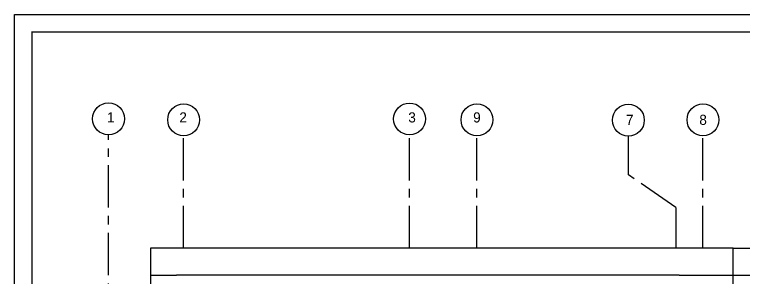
# Model space of a CAD drawing. Extents: x 10753 to 18704, y -5361 to 1140.
# Drawn here: x 10811 to 11461, y -4157 to -3922 of the extents above; entities that cross this region are included whole.
import ezdxf

# ---------------------------------------------------------------- set-up
doc = ezdxf.new("R2010")
doc.units = 0
doc.header["$LTSCALE"] = 30
doc.header["$MEASUREMENT"] = 0
doc.linetypes.add('CENTER', pattern=[2, 1.25, -0.25, 0.25, -0.25])
for name, color, linetype in [('DIM', 6, 'CONTINUOUS'), ('DOOR', 4, 'CONTINUOUS'), ('DW', 60, 'CONTINUOUS'), ('SEAL', 1, 'CONTINUOUS'), ('WL', 9, 'CONTINUOUS'), ('XL', 4, 'CENTER')]:
    doc.layers.add(name, color=color, linetype=linetype)
doc.styles.add('EE', font='eurr____.ttf')

msp = doc.modelspace()

# ---------------------------------------------------------------- linework, layer by layer
at = {"layer": 'DIM'}
for p, q in [((11450.54451, -4129.76098), (11611.2226, -4129.76098)), ((11450.54451, -4153.76098), (11616.8505, -4153.76098))]:
    msp.add_line(p, q, dxfattribs=at)
at = {"layer": 'DOOR', "color": 3}
for centre in [(10894.95349, -4015.01584), (10961.72525, -4015.89404), (11162.72525, -4015.13054), (11222.72525, -4015.89404), (11357.39882, -4016.19755), (11423.72525, -4015.89404)]:
    msp.add_circle(centre, 14.14027, dxfattribs=at)
at = {"layer": 'DW', "color": 60}
for p, q in [((10932.54451, -4129.75648), (11426.54451, -4129.75648)), ((10932.54451, -4165.75648), (10932.54451, -4129.75648)), ((10932.54451, -4153.75648), (10955.54451, -4153.75648)), ((11378.50302, -4153.75648), (10955.54451, -4153.75648)), ((11402.54451, -4153.75648), (11378.50302, -4153.75648)), ((11402.54451, -4153.75648), (11426.54451, -4153.75648)), ((11426.54451, -4153.75648), (11450.54451, -4153.75648))]:
    msp.add_line(p, q, dxfattribs=at)
at = {"layer": 'DW', "color": 2}
for p in [(11426.54451, -4129.75648), (11450.54451, -4165.75648)]:
    msp.add_line(p, (11450.54451, -4129.75648), dxfattribs=at)
at = {"layer": 'SEAL', "color": 1}
msp.add_lwpolyline([(11820.30121, -3922.38899), (11820.30121, -4599.75751), (10811.38245, -4599.75751), (10811.38245, -3922.38899)], close=True, dxfattribs=at)
at = {"layer": 'WL', "const_width": 1.28289}
msp.add_lwpolyline([(11804.90647, -3937.78373), (11804.90647, -4584.36277), (10826.77719, -4584.36277), (10826.77719, -3937.78373)], close=True, dxfattribs=at)
at = {"layer": 'XL'}
for p, q in [((10894.95349, -4333.75648), (10894.95349, -4029.15612)), ((10961.72525, -4129.75648), (10961.72525, -4029.15612)), ((11162.72525, -4129.75648), (11162.72525, -4029.27082)), ((11222.72525, -4129.75648), (11222.72525, -4030.03431)), ((11357.39882, -4064.78363), (11357.39882, -4030.33783)), ((11423.72525, -4129.75648), (11423.72525, -4030.03431)), ((11399.72525, -4093.65685), (11357.39882, -4064.78363)), ((11399.72525, -4093.65685), (11399.72525, -4129.57736))]:
    msp.add_line(p, q, dxfattribs=at)

# ---------------------------------------------------------------- texts
at = {"layer": 'DOOR', "color": 3, "char_height": 9, "attachment_point": 1, "style": 'EE'}
for s, insert in [('{\\C0;1}', (10893.57293, -4009.21385)), ('{\\C0;2}', (10957.97273, -4009.21385)), ('{\\C0;8}', (11420.52745, -4011.35429))]:
    msp.add_mtext_dynamic_manual_height_columns(s, width=9, gutter_width=45, heights=[0], dxfattribs=dict(at, insert=insert))
at = {"layer": 'DW', "char_height": 9, "attachment_point": 1, "style": 'EE'}
for s, insert in [('{\\C0;3}', (11161.64041, -4009.21385)), ('{\\C0;9}', (11219.34909, -4009.21385)), ('{\\C0;7}', (11355.30113, -4011.35429))]:
    msp.add_mtext_dynamic_manual_height_columns(s, width=9, gutter_width=45, heights=[0], dxfattribs=dict(at, insert=insert))

doc.saveas('drawing.dxf')
